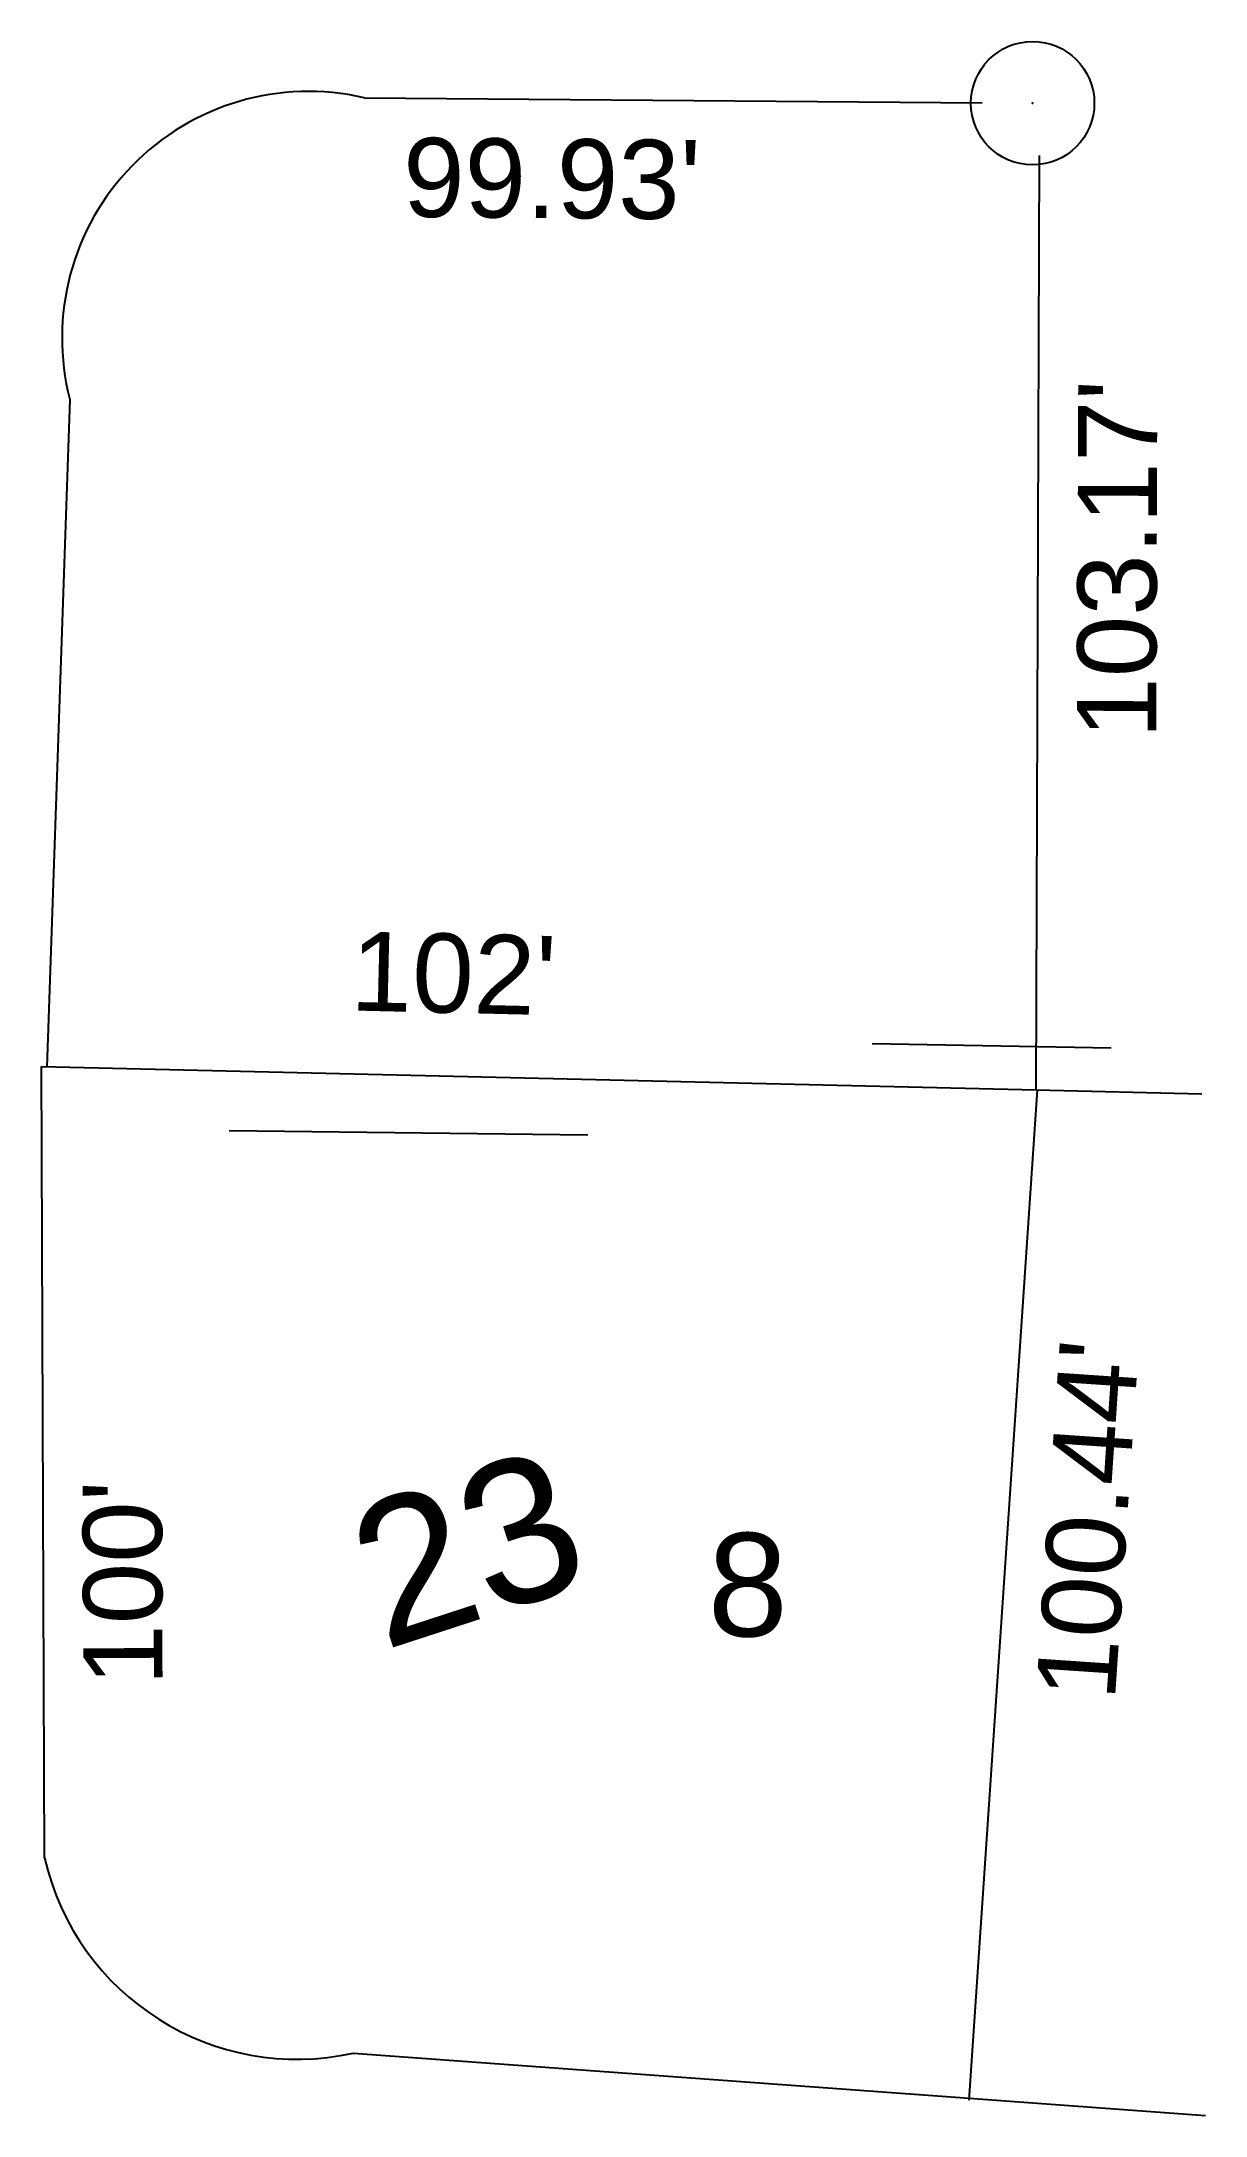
# Model space of a CAD drawing. Header units: feet. Extents: x 26 to 146, y 53 to 267.
import ezdxf
from ezdxf.enums import TextEntityAlignment as Align

# ---------------------------------------------------------------- set-up
doc = ezdxf.new("R2010")
doc.units = ezdxf.units.FT
doc.header["$MEASUREMENT"] = 0
for name, color, linetype in [('PLAT-CURVE', 4, 'CONTINUOUS'), ('PLAT-LINE', 7, 'CONTINUOUS'), ('PLAT-MON', 1, 'CONTINUOUS'), ('PLAT-TEXT-DIST', 2, 'CONTINUOUS'), ('PLAT-TEXT-LOTNO', 5, 'CONTINUOUS')]:
    doc.layers.add(name, color=color, linetype=linetype)
doc.styles.add('PLAT', font='arial.ttf')

msp = doc.modelspace()

# ---------------------------------------------------------------- linework, layer by layer
at = {"layer": 'PLAT-CURVE'}
for centre, radius, start, end in [((53.38, 236.2), 25.37, 76.9987, -165.5357), ((52.2, 85.69), 26.65, -167.1793, -77.4441)]:
    msp.add_arc(centre, radius, start, end, dxfattribs=at)
at = {"layer": 'PLAT-LINE'}
for p, q in [((59.09, 260.92), (122.68, 260.38)), ((128.25, 158.81), (128.58, 254.99)), ((28.82, 229.87), (26.46, 161.19)), ((111.37, 163.57), (135.97, 163.13)), ((26.21, 79.78), (25.9, 161.21)), ((25.9, 161.21), (128.25, 158.81)), ((128.35, 158.81), (121.32, 54.83)), ((128.25, 158.81), (145.28, 158.41)), ((45.21, 154.62), (82.12, 154.17)), ((57.99, 59.67), (121.34, 55.03)), ((121.34, 55.03), (145.67, 53.25))]:
    msp.add_line(p, q, dxfattribs=at)
at = {"layer": 'PLAT-MON'}
msp.add_circle((127.88, 260.36), 6.35, dxfattribs=at)
msp.add_point((127.88, 260.36), dxfattribs=at)

# ---------------------------------------------------------------- texts
at = {"layer": 'PLAT-TEXT-DIST', "style": 'PLAT'}
for s, rotation, p in [("99.93'", 359.5107, (78.46, 256.68)), ("103.17'", 89.8053, (132.51, 213.45)), ("100.44'", 86.1328, (129.46, 114.85)), ("100'", 90.2206, (30.17, 108.04))]:
    msp.add_text(s, height=8.144, rotation=rotation, dxfattribs=at).set_placement(p, align=Align.TOP_CENTER)
msp.add_text("102'", height=8.144, rotation=358.6577, dxfattribs=at).set_placement((68.15, 164.29), align=Align.BOTTOM_CENTER)
at = {"layer": 'PLAT-TEXT-LOTNO', "style": 'PLAT'}
msp.add_text('23', height=14.756, rotation=18.0775, dxfattribs=at).set_placement((69.71, 111.67), align=Align.MIDDLE_CENTER)
msp.add_text('8', height=10.64, dxfattribs=at).set_placement((98.57, 107.88), align=Align.MIDDLE_CENTER)

doc.saveas('drawing.dxf')
